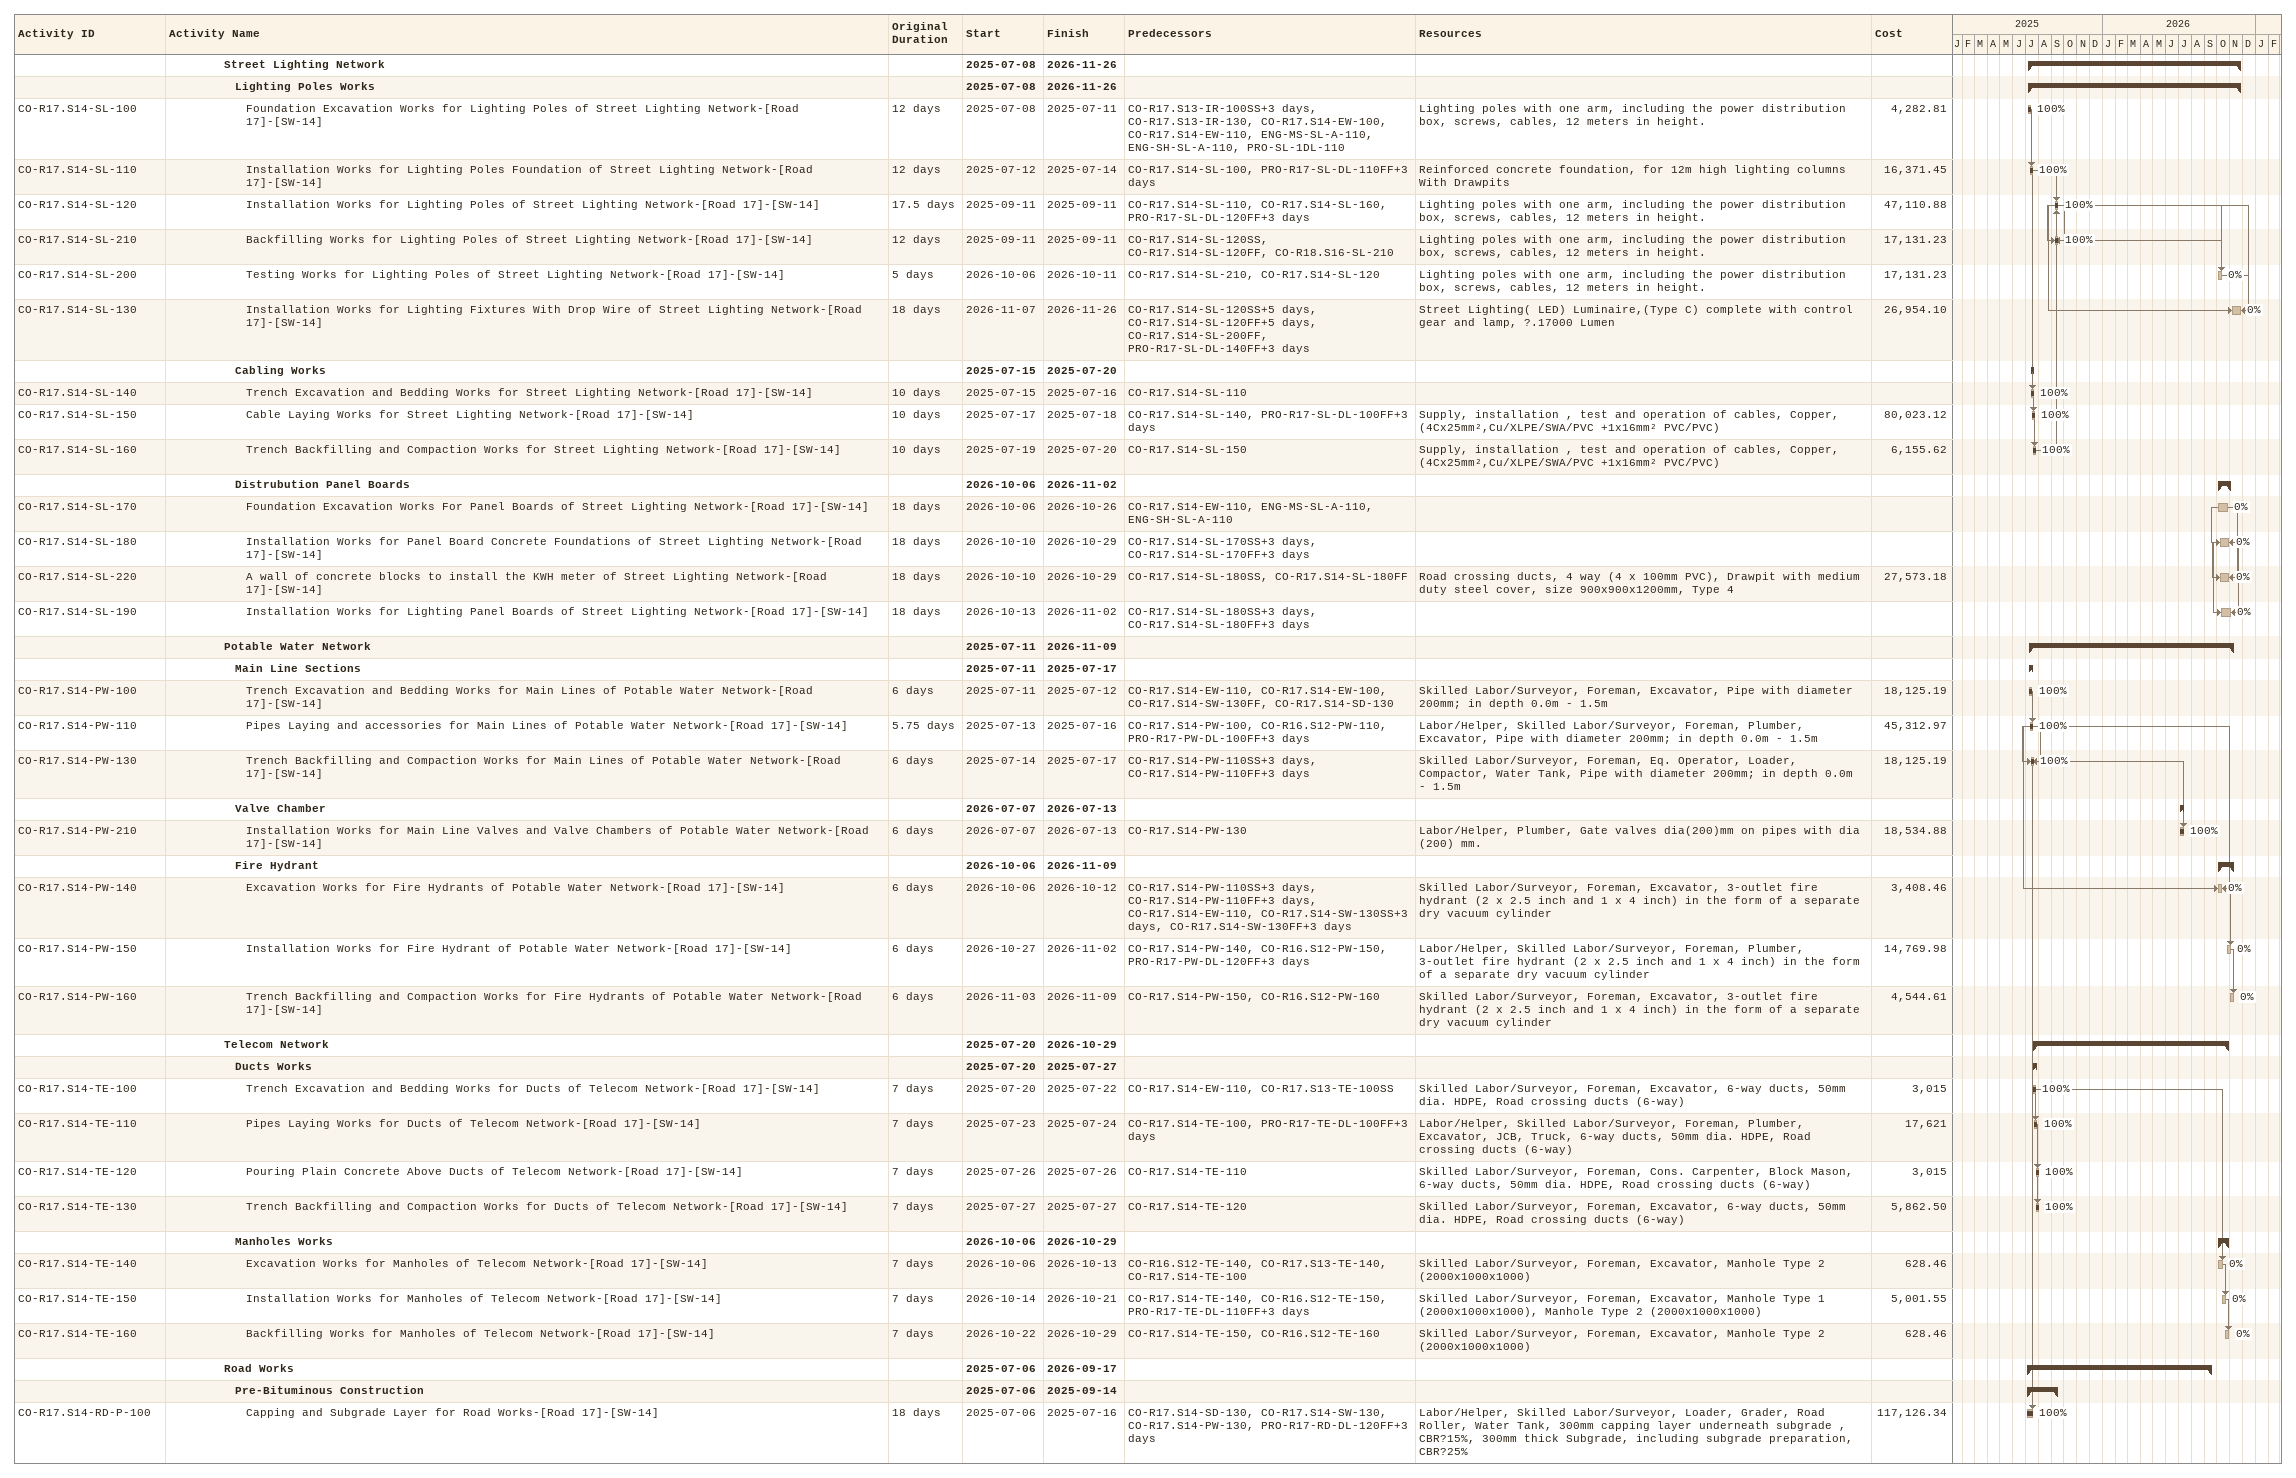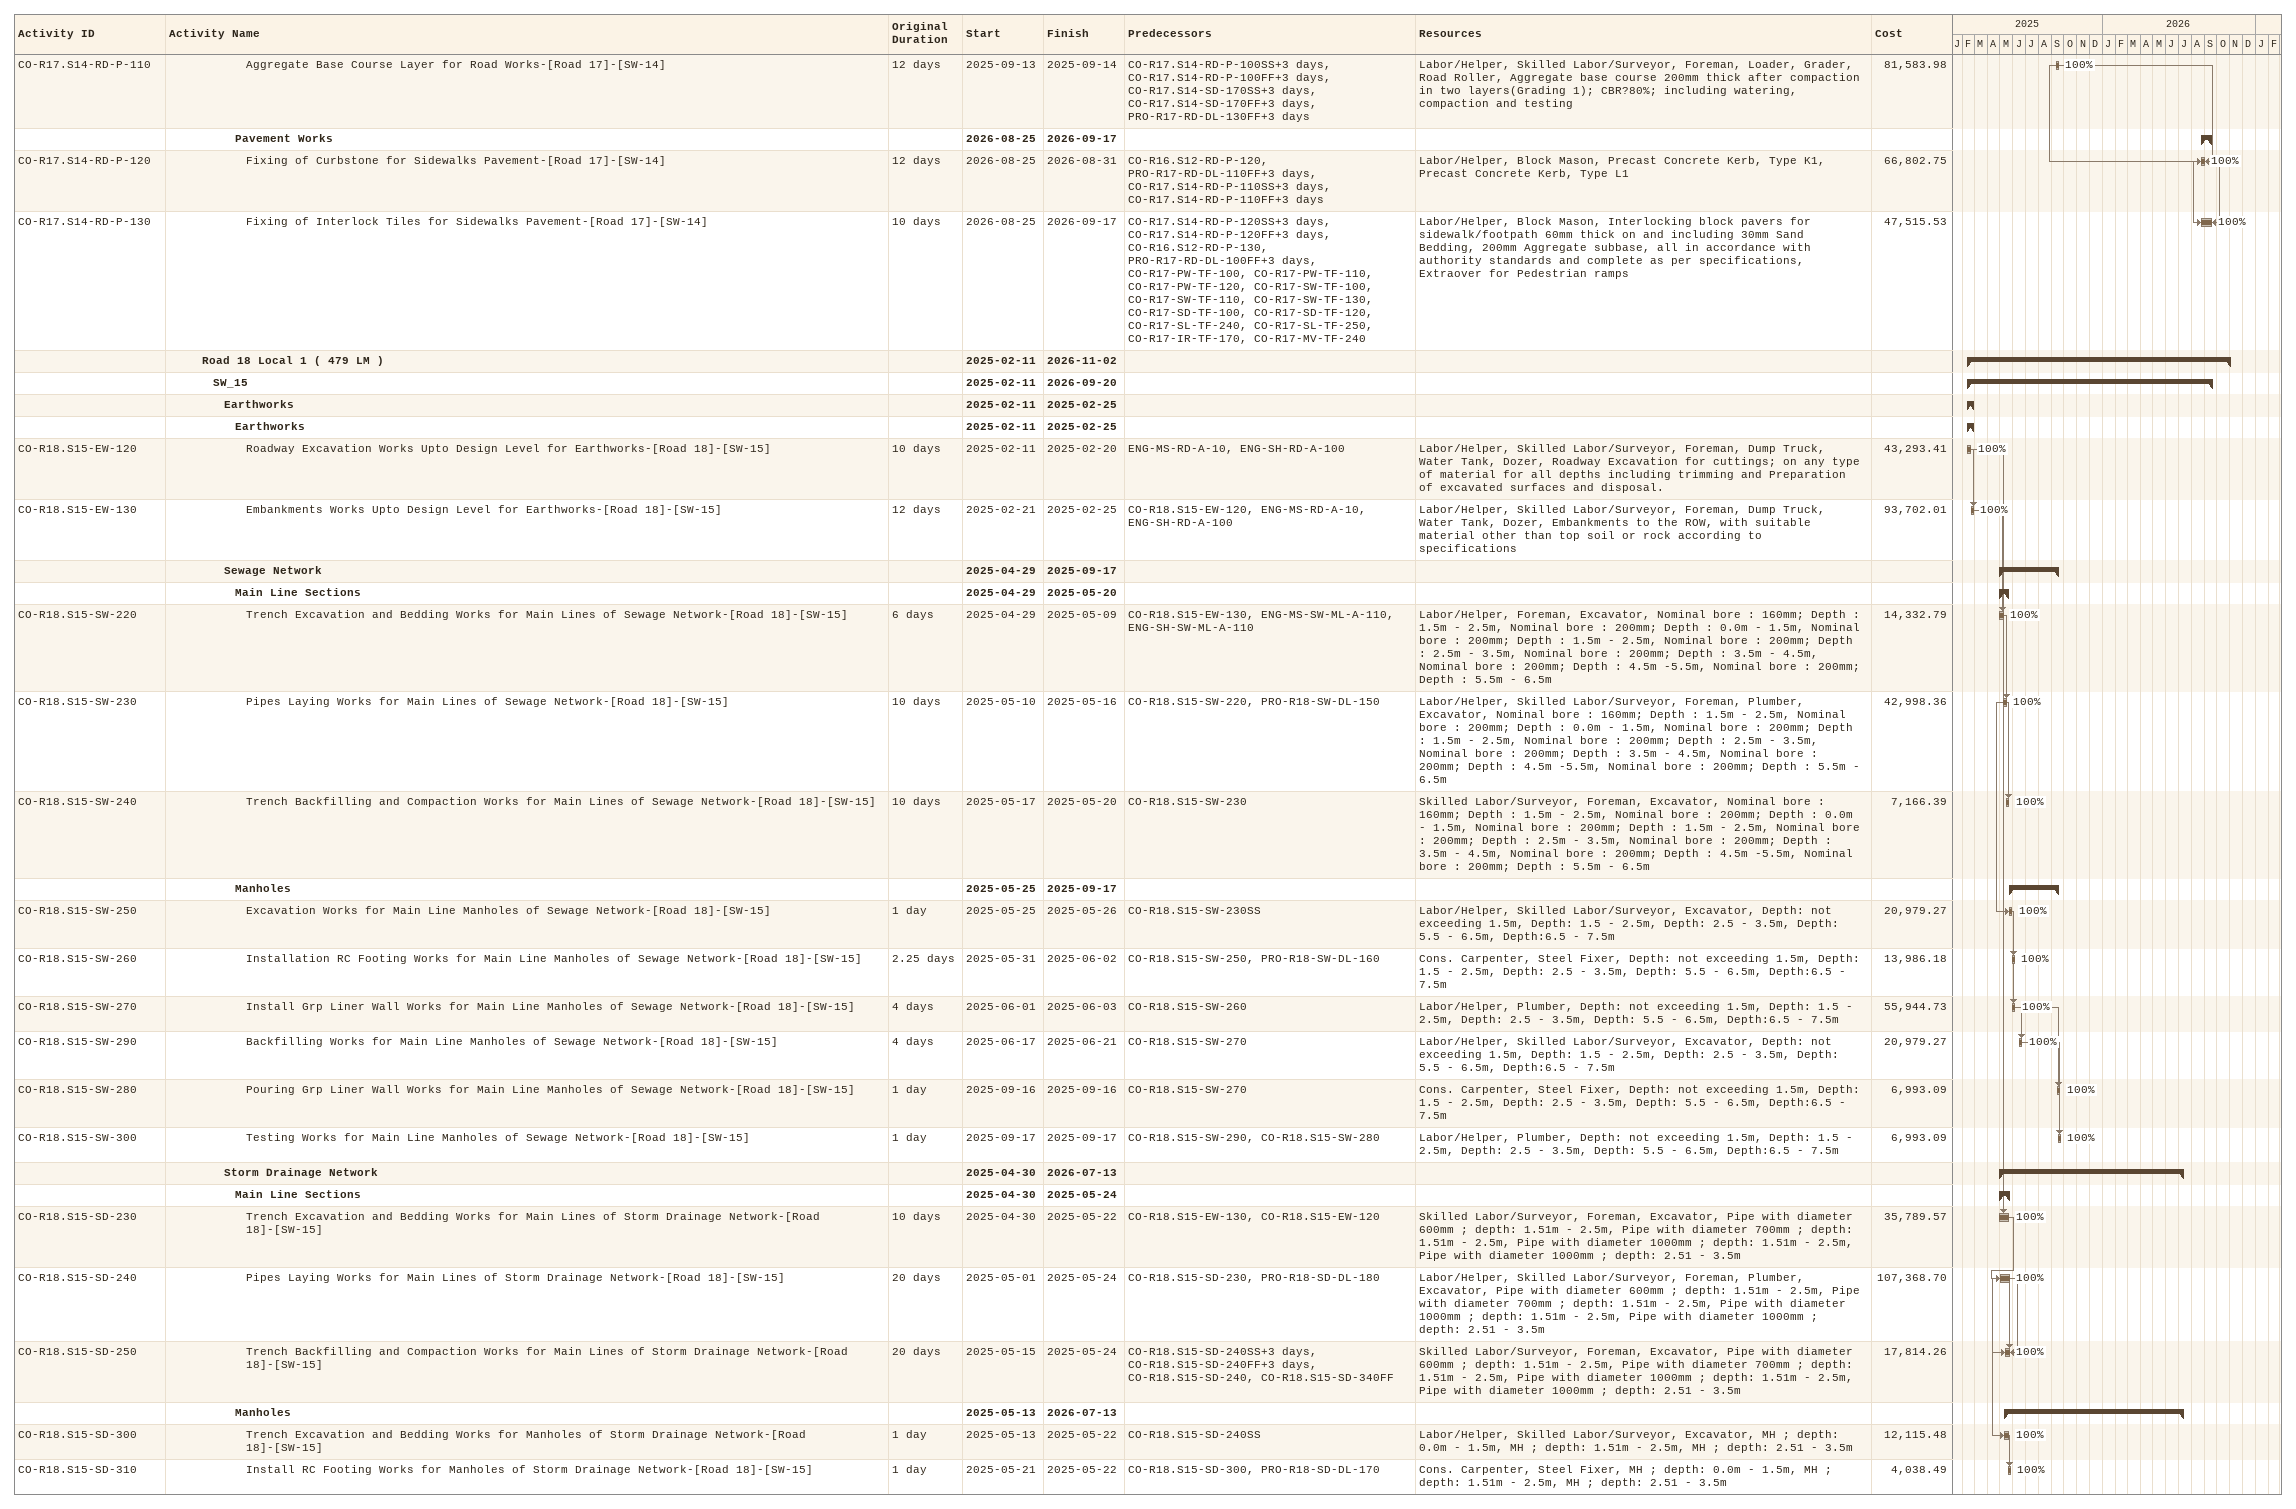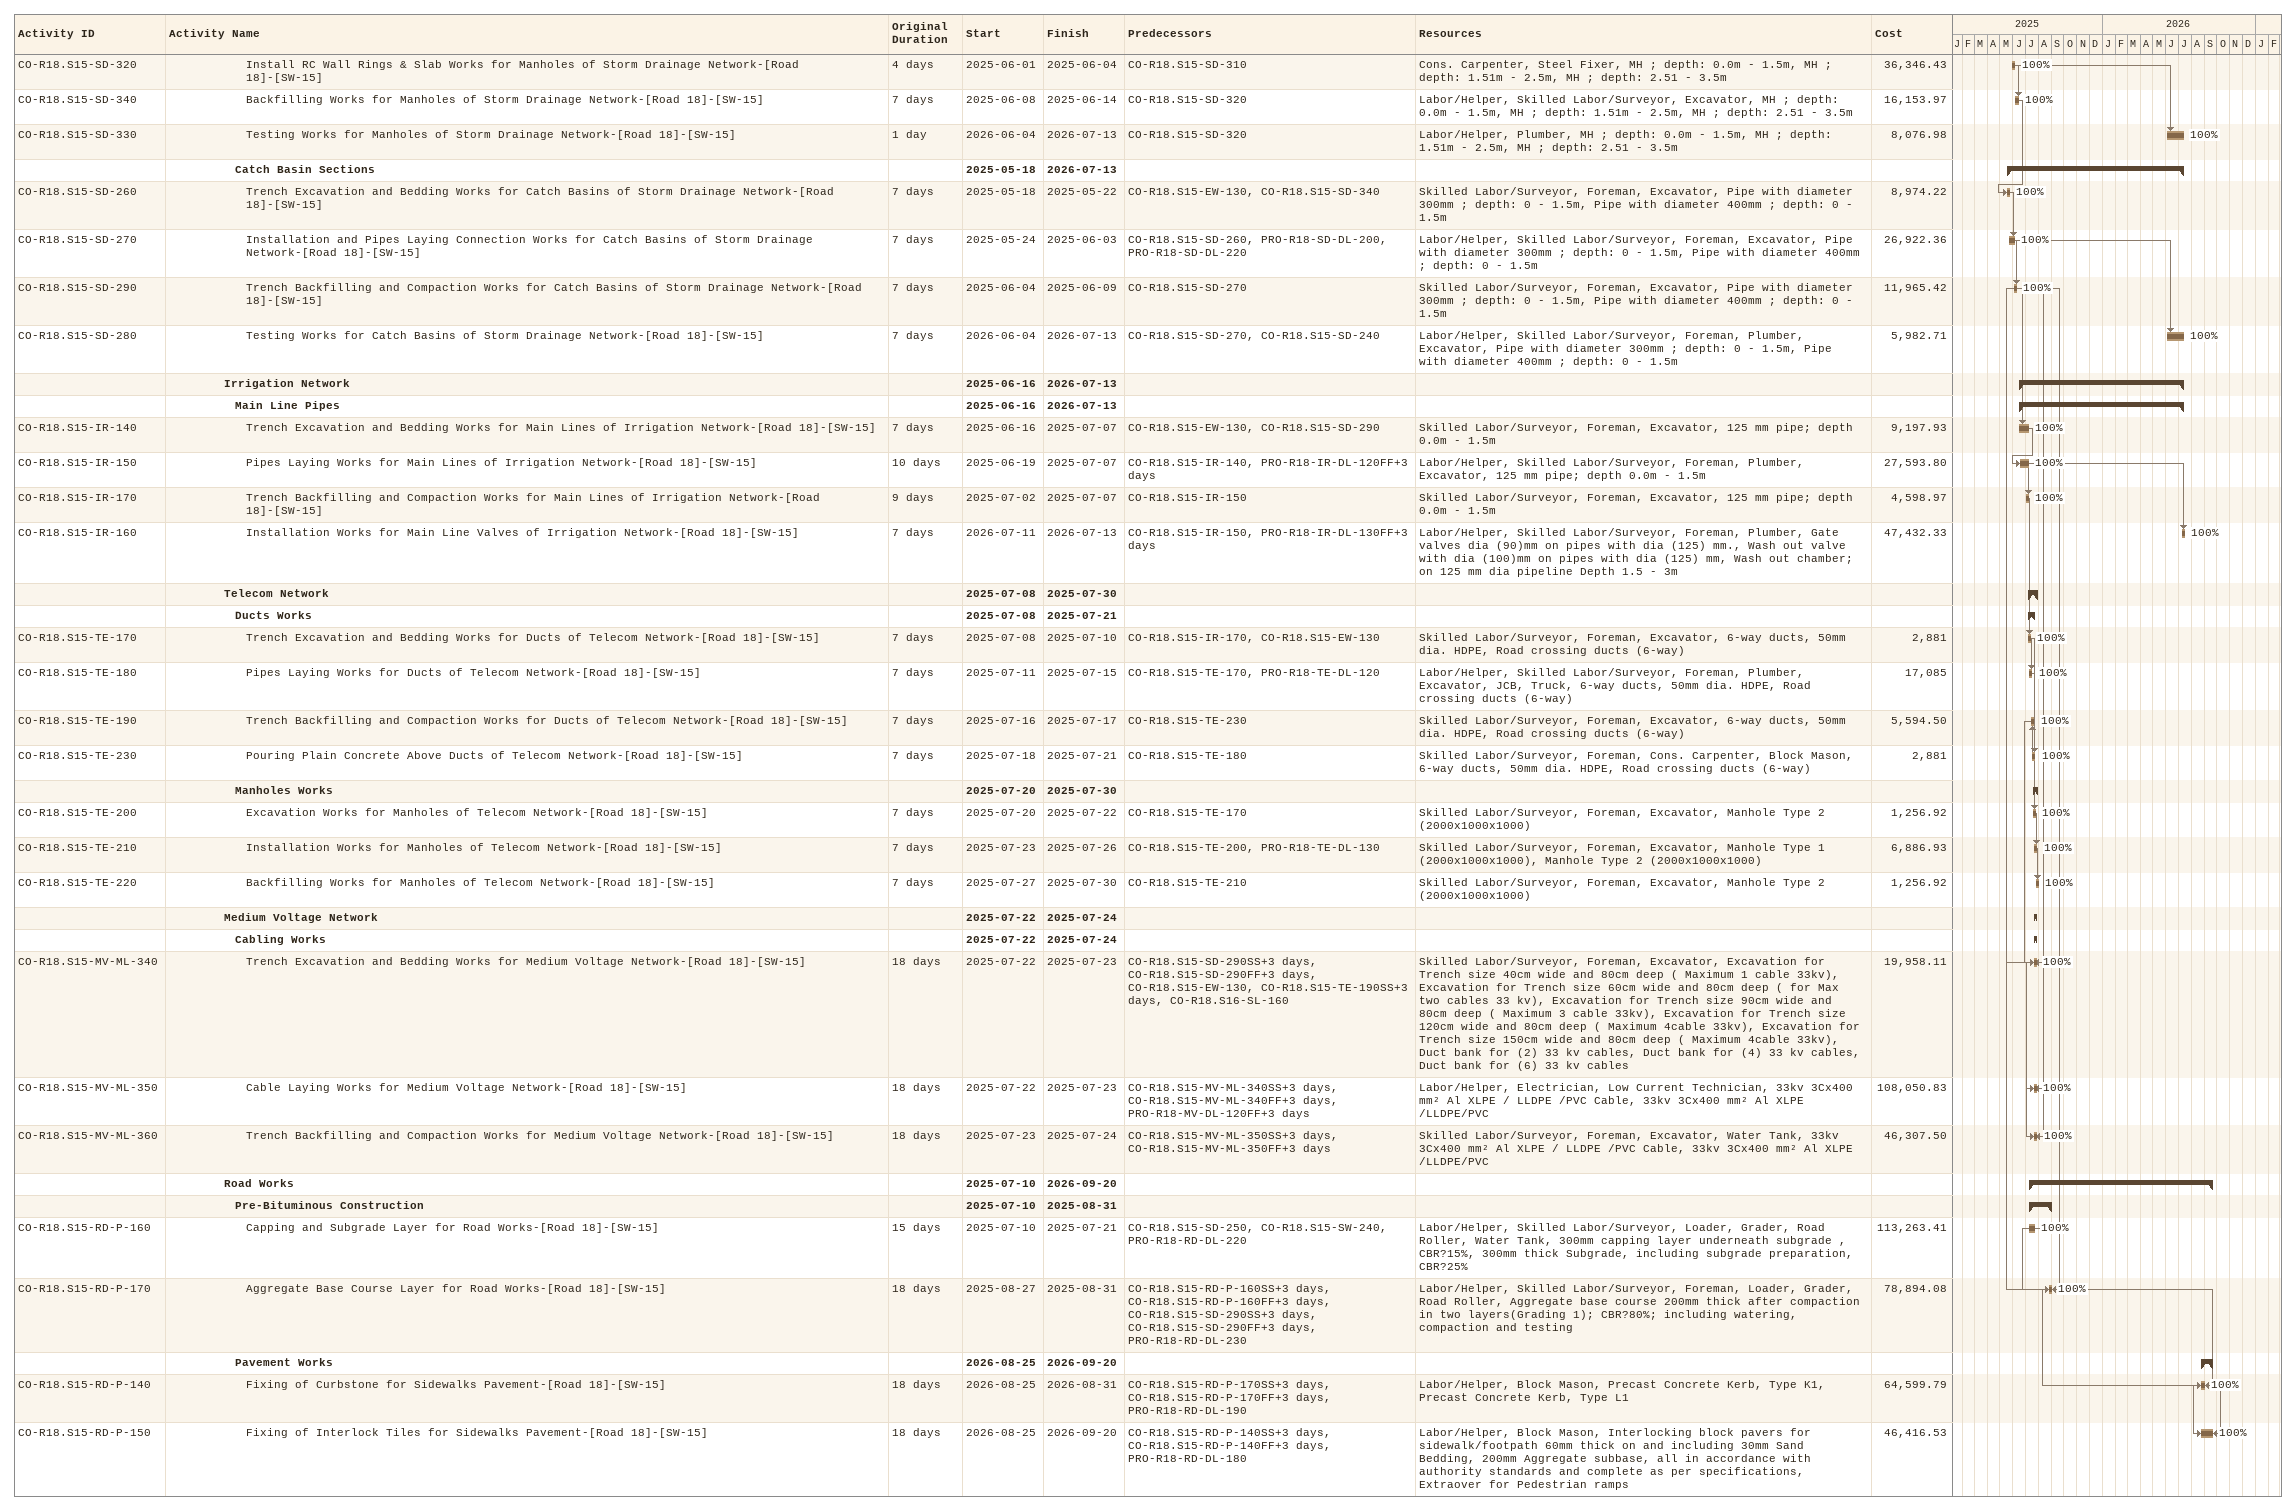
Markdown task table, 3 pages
| ID | Level | Task | Original duration | Start | Finish | Predecessors | Resources | % complete | Cost |
|---|---|---|---|---|---|---|---|---|---|
|  | 6 | **Street Lighting Network** |  | 2025-07-08 | 2026-11-26 |  |  |  |  |
|  | 7 | **Lighting Poles Works** |  | 2025-07-08 | 2026-11-26 |  |  |  |  |
| CO-R17.S14-SL-100 | 8 | Foundation Excavation Works for Lighting Poles of Street Lighting Network-[Road 17]-[SW-14] | 12d | 2025-07-08 | 2025-07-11 | CO-R17.S13-IR-100SS+3d, CO-R17.S13-IR-130, CO-R17.S14-EW-100, CO-R17.S14-EW-110, ENG-MS-SL-A-110, ENG-SH-SL-A-110, PRO-SL-1DL-110 | Lighting poles with one arm, including the power distribution box, screws, cables, 12 meters in height. | 100 | 4282.81 |
| CO-R17.S14-SL-110 | 8 | Installation Works for Lighting Poles Foundation of Street Lighting Network-[Road 17]-[SW-14] | 12d | 2025-07-12 | 2025-07-14 | CO-R17.S14-SL-100, PRO-R17-SL-DL-110FF+3d | Reinforced concrete foundation, for 12m high lighting columns With Drawpits | 100 | 16371.45 |
| CO-R17.S14-SL-120 | 8 | Installation Works for Lighting Poles of Street Lighting Network-[Road 17]-[SW-14] | 17.5d | 2025-09-11 | 2025-09-11 | CO-R17.S14-SL-110, CO-R17.S14-SL-160, PRO-R17-SL-DL-120FF+3d | Lighting poles with one arm, including the power distribution box, screws, cables, 12 meters in height. | 100 | 47110.88 |
| CO-R17.S14-SL-210 | 8 | Backfilling Works for Lighting Poles of Street Lighting Network-[Road 17]-[SW-14] | 12d | 2025-09-11 | 2025-09-11 | CO-R17.S14-SL-120SS, CO-R17.S14-SL-120FF, CO-R18.S16-SL-210 | Lighting poles with one arm, including the power distribution box, screws, cables, 12 meters in height. | 100 | 17131.23 |
| CO-R17.S14-SL-200 | 8 | Testing Works for Lighting Poles of Street Lighting Network-[Road 17]-[SW-14] | 5d | 2026-10-06 | 2026-10-11 | CO-R17.S14-SL-210, CO-R17.S14-SL-120 | Lighting poles with one arm, including the power distribution box, screws, cables, 12 meters in height. | 0 | 17131.23 |
| CO-R17.S14-SL-130 | 8 | Installation Works for Lighting Fixtures With Drop Wire of Street Lighting Network-[Road 17]-[SW-14] | 18d | 2026-11-07 | 2026-11-26 | CO-R17.S14-SL-120SS+5d, CO-R17.S14-SL-120FF+5d, CO-R17.S14-SL-200FF, PRO-R17-SL-DL-140FF+3d | Street Lighting( LED) Luminaire,(Type C) complete with control gear and lamp, ?.17000 Lumen | 0 | 26954.10 |
|  | 7 | **Cabling Works** |  | 2025-07-15 | 2025-07-20 |  |  |  |  |
| CO-R17.S14-SL-140 | 8 | Trench Excavation and Bedding Works for Street Lighting Network-[Road 17]-[SW-14] | 10d | 2025-07-15 | 2025-07-16 | CO-R17.S14-SL-110 |  | 100 |  |
| CO-R17.S14-SL-150 | 8 | Cable Laying Works for Street Lighting Network-[Road 17]-[SW-14] | 10d | 2025-07-17 | 2025-07-18 | CO-R17.S14-SL-140, PRO-R17-SL-DL-100FF+3d | Supply, installation , test and operation of cables, Copper, (4Cx25mm²,Cu/XLPE/SWA/PVC +1x16mm² PVC/PVC) | 100 | 80023.12 |
| CO-R17.S14-SL-160 | 8 | Trench Backfilling and Compaction Works for Street Lighting Network-[Road 17]-[SW-14] | 10d | 2025-07-19 | 2025-07-20 | CO-R17.S14-SL-150 | Supply, installation , test and operation of cables, Copper, (4Cx25mm²,Cu/XLPE/SWA/PVC +1x16mm² PVC/PVC) | 100 | 6155.62 |
|  | 7 | **Distrubution Panel Boards** |  | 2026-10-06 | 2026-11-02 |  |  |  |  |
| CO-R17.S14-SL-170 | 8 | Foundation Excavation Works For Panel Boards of Street Lighting Network-[Road 17]-[SW-14] | 18d | 2026-10-06 | 2026-10-26 | CO-R17.S14-EW-110, ENG-MS-SL-A-110, ENG-SH-SL-A-110 |  | 0 |  |
| CO-R17.S14-SL-180 | 8 | Installation Works for Panel Board Concrete Foundations of Street Lighting Network-[Road 17]-[SW-14] | 18d | 2026-10-10 | 2026-10-29 | CO-R17.S14-SL-170SS+3d, CO-R17.S14-SL-170FF+3d |  | 0 |  |
| CO-R17.S14-SL-220 | 8 | A wall of concrete blocks to install the KWH meter of Street Lighting Network-[Road 17]-[SW-14] | 18d | 2026-10-10 | 2026-10-29 | CO-R17.S14-SL-180SS, CO-R17.S14-SL-180FF | Road crossing ducts, 4 way (4 x 100mm PVC), Drawpit with medium duty steel cover, size 900x900x1200mm, Type 4 | 0 | 27573.18 |
| CO-R17.S14-SL-190 | 8 | Installation Works for Lighting Panel Boards of Street Lighting Network-[Road 17]-[SW-14] | 18d | 2026-10-13 | 2026-11-02 | CO-R17.S14-SL-180SS+3d, CO-R17.S14-SL-180FF+3d |  | 0 |  |
|  | 6 | **Potable Water Network** |  | 2025-07-11 | 2026-11-09 |  |  |  |  |
|  | 7 | **Main Line Sections** |  | 2025-07-11 | 2025-07-17 |  |  |  |  |
| CO-R17.S14-PW-100 | 8 | Trench Excavation and Bedding Works for Main Lines of Potable Water Network-[Road 17]-[SW-14] | 6d | 2025-07-11 | 2025-07-12 | CO-R17.S14-EW-110, CO-R17.S14-EW-100, CO-R17.S14-SW-130FF, CO-R17.S14-SD-130 | Skilled Labor/Surveyor, Foreman, Excavator, Pipe with diameter 200mm; in depth 0.0m - 1.5m | 100 | 18125.19 |
| CO-R17.S14-PW-110 | 8 | Pipes Laying and accessories for Main Lines of Potable Water Network-[Road 17]-[SW-14] | 5.75d | 2025-07-13 | 2025-07-16 | CO-R17.S14-PW-100, CO-R16.S12-PW-110, PRO-R17-PW-DL-100FF+3d | Labor/Helper, Skilled Labor/Surveyor, Foreman, Plumber, Excavator, Pipe with diameter 200mm; in depth 0.0m - 1.5m | 100 | 45312.97 |
| CO-R17.S14-PW-130 | 8 | Trench Backfilling and Compaction Works for Main Lines of Potable Water Network-[Road 17]-[SW-14] | 6d | 2025-07-14 | 2025-07-17 | CO-R17.S14-PW-110SS+3d, CO-R17.S14-PW-110FF+3d | Skilled Labor/Surveyor, Foreman, Eq. Operator, Loader, Compactor, Water Tank, Pipe with diameter 200mm; in depth 0.0m - 1.5m | 100 | 18125.19 |
|  | 7 | **Valve Chamber** |  | 2026-07-07 | 2026-07-13 |  |  |  |  |
| CO-R17.S14-PW-210 | 8 | Installation Works for Main Line Valves and Valve Chambers of Potable Water Network-[Road 17]-[SW-14] | 6d | 2026-07-07 | 2026-07-13 | CO-R17.S14-PW-130 | Labor/Helper, Plumber, Gate valves dia(200)mm on pipes with dia (200) mm. | 100 | 18534.88 |
|  | 7 | **Fire Hydrant** |  | 2026-10-06 | 2026-11-09 |  |  |  |  |
| CO-R17.S14-PW-140 | 8 | Excavation Works for Fire Hydrants of Potable Water Network-[Road 17]-[SW-14] | 6d | 2026-10-06 | 2026-10-12 | CO-R17.S14-PW-110SS+3d, CO-R17.S14-PW-110FF+3d, CO-R17.S14-EW-110, CO-R17.S14-SW-130SS+3d, CO-R17.S14-SW-130FF+3d | Skilled Labor/Surveyor, Foreman, Excavator, 3-outlet fire hydrant (2 x 2.5 inch and 1 x 4 inch) in the form of a separate dry vacuum cylinder | 0 | 3408.46 |
| CO-R17.S14-PW-150 | 8 | Installation Works for Fire Hydrant of Potable Water Network-[Road 17]-[SW-14] | 6d | 2026-10-27 | 2026-11-02 | CO-R17.S14-PW-140, CO-R16.S12-PW-150, PRO-R17-PW-DL-120FF+3d | Labor/Helper, Skilled Labor/Surveyor, Foreman, Plumber, 3-outlet fire hydrant (2 x 2.5 inch and 1 x 4 inch) in the form of a separate dry vacuum cylinder | 0 | 14769.98 |
| CO-R17.S14-PW-160 | 8 | Trench Backfilling and Compaction Works for Fire Hydrants of Potable Water Network-[Road 17]-[SW-14] | 6d | 2026-11-03 | 2026-11-09 | CO-R17.S14-PW-150, CO-R16.S12-PW-160 | Skilled Labor/Surveyor, Foreman, Excavator, 3-outlet fire hydrant (2 x 2.5 inch and 1 x 4 inch) in the form of a separate dry vacuum cylinder | 0 | 4544.61 |
|  | 6 | **Telecom Network** |  | 2025-07-20 | 2026-10-29 |  |  |  |  |
|  | 7 | **Ducts Works** |  | 2025-07-20 | 2025-07-27 |  |  |  |  |
| CO-R17.S14-TE-100 | 8 | Trench Excavation and Bedding Works for Ducts of Telecom Network-[Road 17]-[SW-14] | 7d | 2025-07-20 | 2025-07-22 | CO-R17.S14-EW-110, CO-R17.S13-TE-100SS | Skilled Labor/Surveyor, Foreman, Excavator, 6-way ducts, 50mm dia. HDPE, Road crossing ducts (6-way) | 100 | 3015 |
| CO-R17.S14-TE-110 | 8 | Pipes Laying Works for Ducts of Telecom Network-[Road 17]-[SW-14] | 7d | 2025-07-23 | 2025-07-24 | CO-R17.S14-TE-100, PRO-R17-TE-DL-100FF+3d | Labor/Helper, Skilled Labor/Surveyor, Foreman, Plumber, Excavator, JCB, Truck, 6-way ducts, 50mm dia. HDPE, Road crossing ducts (6-way) | 100 | 17621 |
| CO-R17.S14-TE-120 | 8 | Pouring Plain Concrete Above Ducts of Telecom Network-[Road 17]-[SW-14] | 7d | 2025-07-26 | 2025-07-26 | CO-R17.S14-TE-110 | Skilled Labor/Surveyor, Foreman, Cons. Carpenter, Block Mason, 6-way ducts, 50mm dia. HDPE, Road crossing ducts (6-way) | 100 | 3015 |
| CO-R17.S14-TE-130 | 8 | Trench Backfilling and Compaction Works for Ducts of Telecom Network-[Road 17]-[SW-14] | 7d | 2025-07-27 | 2025-07-27 | CO-R17.S14-TE-120 | Skilled Labor/Surveyor, Foreman, Excavator, 6-way ducts, 50mm dia. HDPE, Road crossing ducts (6-way) | 100 | 5862.50 |
|  | 7 | **Manholes Works** |  | 2026-10-06 | 2026-10-29 |  |  |  |  |
| CO-R17.S14-TE-140 | 8 | Excavation Works for Manholes of Telecom Network-[Road 17]-[SW-14] | 7d | 2026-10-06 | 2026-10-13 | CO-R16.S12-TE-140, CO-R17.S13-TE-140, CO-R17.S14-TE-100 | Skilled Labor/Surveyor, Foreman, Excavator, Manhole Type 2 (2000x1000x1000) | 0 | 628.46 |
| CO-R17.S14-TE-150 | 8 | Installation Works for Manholes of Telecom Network-[Road 17]-[SW-14] | 7d | 2026-10-14 | 2026-10-21 | CO-R17.S14-TE-140, CO-R16.S12-TE-150, PRO-R17-TE-DL-110FF+3d | Skilled Labor/Surveyor, Foreman, Excavator, Manhole Type 1 (2000x1000x1000), Manhole Type 2 (2000x1000x1000) | 0 | 5001.55 |
| CO-R17.S14-TE-160 | 8 | Backfilling Works for Manholes of Telecom Network-[Road 17]-[SW-14] | 7d | 2026-10-22 | 2026-10-29 | CO-R17.S14-TE-150, CO-R16.S12-TE-160 | Skilled Labor/Surveyor, Foreman, Excavator, Manhole Type 2 (2000x1000x1000) | 0 | 628.46 |
|  | 6 | **Road Works** |  | 2025-07-06 | 2026-09-17 |  |  |  |  |
|  | 7 | **Pre-Bituminous Construction** |  | 2025-07-06 | 2025-09-14 |  |  |  |  |
| CO-R17.S14-RD-P-100 | 8 | Capping and Subgrade Layer for Road Works-[Road 17]-[SW-14] | 18d | 2025-07-06 | 2025-07-16 | CO-R17.S14-SD-130, CO-R17.S14-SW-130, CO-R17.S14-PW-130, PRO-R17-RD-DL-120FF+3d | Labor/Helper, Skilled Labor/Surveyor, Loader, Grader, Road Roller, Water Tank, 300mm capping layer underneath subgrade , CBR?15%, 300mm thick Subgrade, including subgrade preparation, CBR?25% | 100 | 117126.34 |
| CO-R17.S14-RD-P-110 | 8 | Aggregate Base Course Layer for Road Works-[Road 17]-[SW-14] | 12d | 2025-09-13 | 2025-09-14 | CO-R17.S14-RD-P-100SS+3d, CO-R17.S14-RD-P-100FF+3d, CO-R17.S14-SD-170SS+3d, CO-R17.S14-SD-170FF+3d, PRO-R17-RD-DL-130FF+3d | Labor/Helper, Skilled Labor/Surveyor, Foreman, Loader, Grader, Road Roller, Aggregate base course 200mm thick after compaction in two layers(Grading 1); CBR?80%; including watering, compaction and testing | 100 | 81583.98 |
|  | 7 | **Pavement Works** |  | 2026-08-25 | 2026-09-17 |  |  |  |  |
| CO-R17.S14-RD-P-120 | 8 | Fixing of Curbstone for Sidewalks Pavement-[Road 17]-[SW-14] | 12d | 2026-08-25 | 2026-08-31 | CO-R16.S12-RD-P-120, PRO-R17-RD-DL-110FF+3d, CO-R17.S14-RD-P-110SS+3d, CO-R17.S14-RD-P-110FF+3d | Labor/Helper, Block Mason, Precast Concrete Kerb, Type K1, Precast Concrete Kerb, Type L1 | 100 | 66802.75 |
| CO-R17.S14-RD-P-130 | 8 | Fixing of Interlock Tiles for Sidewalks Pavement-[Road 17]-[SW-14] | 10d | 2026-08-25 | 2026-09-17 | CO-R17.S14-RD-P-120SS+3d, CO-R17.S14-RD-P-120FF+3d, CO-R16.S12-RD-P-130, PRO-R17-RD-DL-100FF+3d, CO-R17-PW-TF-100, CO-R17-PW-TF-110, CO-R17-PW-TF-120, CO-R17-SW-TF-100, CO-R17-SW-TF-110, CO-R17-SW-TF-130, CO-R17-SD-TF-100, CO-R17-SD-TF-120, CO-R17-SL-TF-240, CO-R17-SL-TF-250, CO-R17-IR-TF-170, CO-R17-MV-TF-240 | Labor/Helper, Block Mason, Interlocking block pavers for sidewalk/footpath 60mm thick on and including 30mm Sand Bedding, 200mm Aggregate subbase, all in accordance with authority standards and complete as per specifications, Extraover for Pedestrian ramps | 100 | 47515.53 |
|  | 4 | **Road 18 Local 1 ( 479 LM )** |  | 2025-02-11 | 2026-11-02 |  |  |  |  |
|  | 5 | **SW_15** |  | 2025-02-11 | 2026-09-20 |  |  |  |  |
|  | 6 | **Earthworks** |  | 2025-02-11 | 2025-02-25 |  |  |  |  |
|  | 7 | **Earthworks** |  | 2025-02-11 | 2025-02-25 |  |  |  |  |
| CO-R18.S15-EW-120 | 8 | Roadway Excavation Works Upto Design Level for Earthworks-[Road 18]-[SW-15] | 10d | 2025-02-11 | 2025-02-20 | ENG-MS-RD-A-10, ENG-SH-RD-A-100 | Labor/Helper, Skilled Labor/Surveyor, Foreman, Dump Truck, Water Tank, Dozer, Roadway Excavation for cuttings; on any type of material for all depths including trimming and Preparation of excavated surfaces and disposal. | 100 | 43293.41 |
| CO-R18.S15-EW-130 | 8 | Embankments Works Upto Design Level for Earthworks-[Road 18]-[SW-15] | 12d | 2025-02-21 | 2025-02-25 | CO-R18.S15-EW-120, ENG-MS-RD-A-10, ENG-SH-RD-A-100 | Labor/Helper, Skilled Labor/Surveyor, Foreman, Dump Truck, Water Tank, Dozer, Embankments to the ROW, with suitable material other than top soil or rock according to specifications | 100 | 93702.01 |
|  | 6 | **Sewage Network** |  | 2025-04-29 | 2025-09-17 |  |  |  |  |
|  | 7 | **Main Line Sections** |  | 2025-04-29 | 2025-05-20 |  |  |  |  |
| CO-R18.S15-SW-220 | 8 | Trench Excavation and Bedding Works for Main Lines of Sewage Network-[Road 18]-[SW-15] | 6d | 2025-04-29 | 2025-05-09 | CO-R18.S15-EW-130, ENG-MS-SW-ML-A-110, ENG-SH-SW-ML-A-110 | Labor/Helper, Foreman, Excavator, Nominal bore : 160mm; Depth : 1.5m - 2.5m, Nominal bore : 200mm; Depth : 0.0m - 1.5m, Nominal bore : 200mm; Depth : 1.5m - 2.5m, Nominal bore : 200mm; Depth : 2.5m - 3.5m, Nominal bore : 200mm; Depth : 3.5m - 4.5m, Nominal bore : 200mm; Depth : 4.5m -5.5m, Nominal bore : 200mm; Depth : 5.5m - 6.5m | 100 | 14332.79 |
| CO-R18.S15-SW-230 | 8 | Pipes Laying Works for Main Lines of Sewage Network-[Road 18]-[SW-15] | 10d | 2025-05-10 | 2025-05-16 | CO-R18.S15-SW-220, PRO-R18-SW-DL-150 | Labor/Helper, Skilled Labor/Surveyor, Foreman, Plumber, Excavator, Nominal bore : 160mm; Depth : 1.5m - 2.5m, Nominal bore : 200mm; Depth : 0.0m - 1.5m, Nominal bore : 200mm; Depth : 1.5m - 2.5m, Nominal bore : 200mm; Depth : 2.5m - 3.5m, Nominal bore : 200mm; Depth : 3.5m - 4.5m, Nominal bore : 200mm; Depth : 4.5m -5.5m, Nominal bore : 200mm; Depth : 5.5m - 6.5m | 100 | 42998.36 |
| CO-R18.S15-SW-240 | 8 | Trench Backfilling and Compaction Works for Main Lines of Sewage Network-[Road 18]-[SW-15] | 10d | 2025-05-17 | 2025-05-20 | CO-R18.S15-SW-230 | Skilled Labor/Surveyor, Foreman, Excavator, Nominal bore : 160mm; Depth : 1.5m - 2.5m, Nominal bore : 200mm; Depth : 0.0m - 1.5m, Nominal bore : 200mm; Depth : 1.5m - 2.5m, Nominal bore : 200mm; Depth : 2.5m - 3.5m, Nominal bore : 200mm; Depth : 3.5m - 4.5m, Nominal bore : 200mm; Depth : 4.5m -5.5m, Nominal bore : 200mm; Depth : 5.5m - 6.5m | 100 | 7166.39 |
|  | 7 | **Manholes** |  | 2025-05-25 | 2025-09-17 |  |  |  |  |
| CO-R18.S15-SW-250 | 8 | Excavation Works for Main Line Manholes of Sewage Network-[Road 18]-[SW-15] | 1d | 2025-05-25 | 2025-05-26 | CO-R18.S15-SW-230SS | Labor/Helper, Skilled Labor/Surveyor, Excavator, Depth: not exceeding 1.5m, Depth: 1.5 - 2.5m, Depth: 2.5 - 3.5m, Depth: 5.5 - 6.5m, Depth:6.5 - 7.5m | 100 | 20979.27 |
| CO-R18.S15-SW-260 | 8 | Installation RC Footing Works for Main Line Manholes of Sewage Network-[Road 18]-[SW-15] | 2.25d | 2025-05-31 | 2025-06-02 | CO-R18.S15-SW-250, PRO-R18-SW-DL-160 | Cons. Carpenter, Steel Fixer, Depth: not exceeding 1.5m, Depth: 1.5 - 2.5m, Depth: 2.5 - 3.5m, Depth: 5.5 - 6.5m, Depth:6.5 - 7.5m | 100 | 13986.18 |
| CO-R18.S15-SW-270 | 8 | Install Grp Liner Wall Works for Main Line Manholes of Sewage Network-[Road 18]-[SW-15] | 4d | 2025-06-01 | 2025-06-03 | CO-R18.S15-SW-260 | Labor/Helper, Plumber, Depth: not exceeding 1.5m, Depth: 1.5 - 2.5m, Depth: 2.5 - 3.5m, Depth: 5.5 - 6.5m, Depth:6.5 - 7.5m | 100 | 55944.73 |
| CO-R18.S15-SW-290 | 8 | Backfilling Works for Main Line Manholes of Sewage Network-[Road 18]-[SW-15] | 4d | 2025-06-17 | 2025-06-21 | CO-R18.S15-SW-270 | Labor/Helper, Skilled Labor/Surveyor, Excavator, Depth: not exceeding 1.5m, Depth: 1.5 - 2.5m, Depth: 2.5 - 3.5m, Depth: 5.5 - 6.5m, Depth:6.5 - 7.5m | 100 | 20979.27 |
| CO-R18.S15-SW-280 | 8 | Pouring Grp Liner Wall Works for Main Line Manholes of Sewage Network-[Road 18]-[SW-15] | 1d | 2025-09-16 | 2025-09-16 | CO-R18.S15-SW-270 | Cons. Carpenter, Steel Fixer, Depth: not exceeding 1.5m, Depth: 1.5 - 2.5m, Depth: 2.5 - 3.5m, Depth: 5.5 - 6.5m, Depth:6.5 - 7.5m | 100 | 6993.09 |
| CO-R18.S15-SW-300 | 8 | Testing Works for Main Line Manholes of Sewage Network-[Road 18]-[SW-15] | 1d | 2025-09-17 | 2025-09-17 | CO-R18.S15-SW-290, CO-R18.S15-SW-280 | Labor/Helper, Plumber, Depth: not exceeding 1.5m, Depth: 1.5 - 2.5m, Depth: 2.5 - 3.5m, Depth: 5.5 - 6.5m, Depth:6.5 - 7.5m | 100 | 6993.09 |
|  | 6 | **Storm Drainage Network** |  | 2025-04-30 | 2026-07-13 |  |  |  |  |
|  | 7 | **Main Line Sections** |  | 2025-04-30 | 2025-05-24 |  |  |  |  |
| CO-R18.S15-SD-230 | 8 | Trench Excavation and Bedding Works for Main Lines of Storm Drainage Network-[Road 18]-[SW-15] | 10d | 2025-04-30 | 2025-05-22 | CO-R18.S15-EW-130, CO-R18.S15-EW-120 | Skilled Labor/Surveyor, Foreman, Excavator, Pipe with diameter 600mm ; depth: 1.51m - 2.5m, Pipe with diameter 700mm ; depth: 1.51m - 2.5m, Pipe with diameter 1000mm ; depth: 1.51m - 2.5m, Pipe with diameter 1000mm ; depth: 2.51 - 3.5m | 100 | 35789.57 |
| CO-R18.S15-SD-240 | 8 | Pipes Laying Works for Main Lines of Storm Drainage Network-[Road 18]-[SW-15] | 20d | 2025-05-01 | 2025-05-24 | CO-R18.S15-SD-230, PRO-R18-SD-DL-180 | Labor/Helper, Skilled Labor/Surveyor, Foreman, Plumber, Excavator, Pipe with diameter 600mm ; depth: 1.51m - 2.5m, Pipe with diameter 700mm ; depth: 1.51m - 2.5m, Pipe with diameter 1000mm ; depth: 1.51m - 2.5m, Pipe with diameter 1000mm ; depth: 2.51 - 3.5m | 100 | 107368.70 |
| CO-R18.S15-SD-250 | 8 | Trench Backfilling and Compaction Works for Main Lines of Storm Drainage Network-[Road 18]-[SW-15] | 20d | 2025-05-15 | 2025-05-24 | CO-R18.S15-SD-240SS+3d, CO-R18.S15-SD-240FF+3d, CO-R18.S15-SD-240, CO-R18.S15-SD-340FF | Skilled Labor/Surveyor, Foreman, Excavator, Pipe with diameter 600mm ; depth: 1.51m - 2.5m, Pipe with diameter 700mm ; depth: 1.51m - 2.5m, Pipe with diameter 1000mm ; depth: 1.51m - 2.5m, Pipe with diameter 1000mm ; depth: 2.51 - 3.5m | 100 | 17814.26 |
|  | 7 | **Manholes** |  | 2025-05-13 | 2026-07-13 |  |  |  |  |
| CO-R18.S15-SD-300 | 8 | Trench Excavation and Bedding Works for Manholes of Storm Drainage Network-[Road 18]-[SW-15] | 1d | 2025-05-13 | 2025-05-22 | CO-R18.S15-SD-240SS | Labor/Helper, Skilled Labor/Surveyor, Excavator, MH ; depth: 0.0m - 1.5m, MH ; depth: 1.51m - 2.5m, MH ; depth: 2.51 - 3.5m | 100 | 12115.48 |
| CO-R18.S15-SD-310 | 8 | Install RC Footing Works for Manholes of Storm Drainage Network-[Road 18]-[SW-15] | 1d | 2025-05-21 | 2025-05-22 | CO-R18.S15-SD-300, PRO-R18-SD-DL-170 | Cons. Carpenter, Steel Fixer, MH ; depth: 0.0m - 1.5m, MH ; depth: 1.51m - 2.5m, MH ; depth: 2.51 - 3.5m | 100 | 4038.49 |
| CO-R18.S15-SD-320 | 8 | Install RC Wall Rings & Slab Works for Manholes of Storm Drainage Network-[Road 18]-[SW-15] | 4d | 2025-06-01 | 2025-06-04 | CO-R18.S15-SD-310 | Cons. Carpenter, Steel Fixer, MH ; depth: 0.0m - 1.5m, MH ; depth: 1.51m - 2.5m, MH ; depth: 2.51 - 3.5m | 100 | 36346.43 |
| CO-R18.S15-SD-340 | 8 | Backfilling Works for Manholes of Storm Drainage Network-[Road 18]-[SW-15] | 7d | 2025-06-08 | 2025-06-14 | CO-R18.S15-SD-320 | Labor/Helper, Skilled Labor/Surveyor, Excavator, MH ; depth: 0.0m - 1.5m, MH ; depth: 1.51m - 2.5m, MH ; depth: 2.51 - 3.5m | 100 | 16153.97 |
| CO-R18.S15-SD-330 | 8 | Testing Works for Manholes of Storm Drainage Network-[Road 18]-[SW-15] | 1d | 2026-06-04 | 2026-07-13 | CO-R18.S15-SD-320 | Labor/Helper, Plumber, MH ; depth: 0.0m - 1.5m, MH ; depth: 1.51m - 2.5m, MH ; depth: 2.51 - 3.5m | 100 | 8076.98 |
|  | 7 | **Catch Basin Sections** |  | 2025-05-18 | 2026-07-13 |  |  |  |  |
| CO-R18.S15-SD-260 | 8 | Trench Excavation and Bedding Works for Catch Basins of Storm Drainage Network-[Road 18]-[SW-15] | 7d | 2025-05-18 | 2025-05-22 | CO-R18.S15-EW-130, CO-R18.S15-SD-340 | Skilled Labor/Surveyor, Foreman, Excavator, Pipe with diameter 300mm ; depth: 0 - 1.5m, Pipe with diameter 400mm ; depth: 0 - 1.5m | 100 | 8974.22 |
| CO-R18.S15-SD-270 | 8 | Installation and Pipes Laying Connection Works for Catch Basins of Storm Drainage Network-[Road 18]-[SW-15] | 7d | 2025-05-24 | 2025-06-03 | CO-R18.S15-SD-260, PRO-R18-SD-DL-200, PRO-R18-SD-DL-220 | Labor/Helper, Skilled Labor/Surveyor, Foreman, Excavator, Pipe with diameter 300mm ; depth: 0 - 1.5m, Pipe with diameter 400mm ; depth: 0 - 1.5m | 100 | 26922.36 |
| CO-R18.S15-SD-290 | 8 | Trench Backfilling and Compaction Works for Catch Basins of Storm Drainage Network-[Road 18]-[SW-15] | 7d | 2025-06-04 | 2025-06-09 | CO-R18.S15-SD-270 | Skilled Labor/Surveyor, Foreman, Excavator, Pipe with diameter 300mm ; depth: 0 - 1.5m, Pipe with diameter 400mm ; depth: 0 - 1.5m | 100 | 11965.42 |
| CO-R18.S15-SD-280 | 8 | Testing Works for Catch Basins of Storm Drainage Network-[Road 18]-[SW-15] | 7d | 2026-06-04 | 2026-07-13 | CO-R18.S15-SD-270, CO-R18.S15-SD-240 | Labor/Helper, Skilled Labor/Surveyor, Foreman, Plumber, Excavator, Pipe with diameter 300mm ; depth: 0 - 1.5m, Pipe with diameter 400mm ; depth: 0 - 1.5m | 100 | 5982.71 |
|  | 6 | **Irrigation Network** |  | 2025-06-16 | 2026-07-13 |  |  |  |  |
|  | 7 | **Main Line Pipes** |  | 2025-06-16 | 2026-07-13 |  |  |  |  |
| CO-R18.S15-IR-140 | 8 | Trench Excavation and Bedding Works for Main Lines of Irrigation Network-[Road 18]-[SW-15] | 7d | 2025-06-16 | 2025-07-07 | CO-R18.S15-EW-130, CO-R18.S15-SD-290 | Skilled Labor/Surveyor, Foreman, Excavator, 125 mm pipe; depth 0.0m - 1.5m | 100 | 9197.93 |
| CO-R18.S15-IR-150 | 8 | Pipes Laying Works for Main Lines of Irrigation Network-[Road 18]-[SW-15] | 10d | 2025-06-19 | 2025-07-07 | CO-R18.S15-IR-140, PRO-R18-IR-DL-120FF+3d | Labor/Helper, Skilled Labor/Surveyor, Foreman, Plumber, Excavator, 125 mm pipe; depth 0.0m - 1.5m | 100 | 27593.80 |
| CO-R18.S15-IR-170 | 8 | Trench Backfilling and Compaction Works for Main Lines of Irrigation Network-[Road 18]-[SW-15] | 9d | 2025-07-02 | 2025-07-07 | CO-R18.S15-IR-150 | Skilled Labor/Surveyor, Foreman, Excavator, 125 mm pipe; depth 0.0m - 1.5m | 100 | 4598.97 |
| CO-R18.S15-IR-160 | 8 | Installation Works for Main Line Valves of Irrigation Network-[Road 18]-[SW-15] | 7d | 2026-07-11 | 2026-07-13 | CO-R18.S15-IR-150, PRO-R18-IR-DL-130FF+3d | Labor/Helper, Skilled Labor/Surveyor, Foreman, Plumber, Gate valves dia (90)mm on pipes with dia (125) mm., Wash out valve with dia (100)mm on pipes with dia (125) mm, Wash out chamber; on 125 mm dia pipeline Depth 1.5 - 3m | 100 | 47432.33 |
|  | 6 | **Telecom Network** |  | 2025-07-08 | 2025-07-30 |  |  |  |  |
|  | 7 | **Ducts Works** |  | 2025-07-08 | 2025-07-21 |  |  |  |  |
| CO-R18.S15-TE-170 | 8 | Trench Excavation and Bedding Works for Ducts of Telecom Network-[Road 18]-[SW-15] | 7d | 2025-07-08 | 2025-07-10 | CO-R18.S15-IR-170, CO-R18.S15-EW-130 | Skilled Labor/Surveyor, Foreman, Excavator, 6-way ducts, 50mm dia. HDPE, Road crossing ducts (6-way) | 100 | 2881 |
| CO-R18.S15-TE-180 | 8 | Pipes Laying Works for Ducts of Telecom Network-[Road 18]-[SW-15] | 7d | 2025-07-11 | 2025-07-15 | CO-R18.S15-TE-170, PRO-R18-TE-DL-120 | Labor/Helper, Skilled Labor/Surveyor, Foreman, Plumber, Excavator, JCB, Truck, 6-way ducts, 50mm dia. HDPE, Road crossing ducts (6-way) | 100 | 17085 |
| CO-R18.S15-TE-190 | 8 | Trench Backfilling and Compaction Works for Ducts of Telecom Network-[Road 18]-[SW-15] | 7d | 2025-07-16 | 2025-07-17 | CO-R18.S15-TE-230 | Skilled Labor/Surveyor, Foreman, Excavator, 6-way ducts, 50mm dia. HDPE, Road crossing ducts (6-way) | 100 | 5594.50 |
| CO-R18.S15-TE-230 | 8 | Pouring Plain Concrete Above Ducts of Telecom Network-[Road 18]-[SW-15] | 7d | 2025-07-18 | 2025-07-21 | CO-R18.S15-TE-180 | Skilled Labor/Surveyor, Foreman, Cons. Carpenter, Block Mason, 6-way ducts, 50mm dia. HDPE, Road crossing ducts (6-way) | 100 | 2881 |
|  | 7 | **Manholes Works** |  | 2025-07-20 | 2025-07-30 |  |  |  |  |
| CO-R18.S15-TE-200 | 8 | Excavation Works for Manholes of Telecom Network-[Road 18]-[SW-15] | 7d | 2025-07-20 | 2025-07-22 | CO-R18.S15-TE-170 | Skilled Labor/Surveyor, Foreman, Excavator, Manhole Type 2 (2000x1000x1000) | 100 | 1256.92 |
| CO-R18.S15-TE-210 | 8 | Installation Works for Manholes of Telecom Network-[Road 18]-[SW-15] | 7d | 2025-07-23 | 2025-07-26 | CO-R18.S15-TE-200, PRO-R18-TE-DL-130 | Skilled Labor/Surveyor, Foreman, Excavator, Manhole Type 1 (2000x1000x1000), Manhole Type 2 (2000x1000x1000) | 100 | 6886.93 |
| CO-R18.S15-TE-220 | 8 | Backfilling Works for Manholes of Telecom Network-[Road 18]-[SW-15] | 7d | 2025-07-27 | 2025-07-30 | CO-R18.S15-TE-210 | Skilled Labor/Surveyor, Foreman, Excavator, Manhole Type 2 (2000x1000x1000) | 100 | 1256.92 |
|  | 6 | **Medium Voltage Network** |  | 2025-07-22 | 2025-07-24 |  |  |  |  |
|  | 7 | **Cabling Works** |  | 2025-07-22 | 2025-07-24 |  |  |  |  |
| CO-R18.S15-MV-ML-340 | 8 | Trench Excavation and Bedding Works for Medium Voltage Network-[Road 18]-[SW-15] | 18d | 2025-07-22 | 2025-07-23 | CO-R18.S15-SD-290SS+3d, CO-R18.S15-SD-290FF+3d, CO-R18.S15-EW-130, CO-R18.S15-TE-190SS+3d, CO-R18.S16-SL-160 | Skilled Labor/Surveyor, Foreman, Excavator, Excavation for Trench size 40cm wide and 80cm deep ( Maximum 1 cable 33kv), Excavation for Trench size 60cm wide and 80cm deep ( for Max two cables 33 kv), Excavation for Trench size 90cm wide and 80cm deep ( Maximum 3 cable 33kv), Excavation for Trench size 120cm wide and 80cm deep ( Maximum 4cable 33kv), Excavation for Trench size 150cm wide and 80cm deep ( Maximum 4cable 33kv), Duct bank for (2) 33 kv cables, Duct bank for (4) 33 kv cables, Duct bank for (6) 33 kv cables | 100 | 19958.11 |
| CO-R18.S15-MV-ML-350 | 8 | Cable Laying Works for Medium Voltage Network-[Road 18]-[SW-15] | 18d | 2025-07-22 | 2025-07-23 | CO-R18.S15-MV-ML-340SS+3d, CO-R18.S15-MV-ML-340FF+3d, PRO-R18-MV-DL-120FF+3d | Labor/Helper, Electrician, Low Current Technician, 33kv 3Cx400 mm² Al XLPE / LLDPE /PVC Cable, 33kv 3Cx400 mm² Al XLPE /LLDPE/PVC | 100 | 108050.83 |
| CO-R18.S15-MV-ML-360 | 8 | Trench Backfilling and Compaction Works for Medium Voltage Network-[Road 18]-[SW-15] | 18d | 2025-07-23 | 2025-07-24 | CO-R18.S15-MV-ML-350SS+3d, CO-R18.S15-MV-ML-350FF+3d | Skilled Labor/Surveyor, Foreman, Excavator, Water Tank, 33kv 3Cx400 mm² Al XLPE / LLDPE /PVC Cable, 33kv 3Cx400 mm² Al XLPE /LLDPE/PVC | 100 | 46307.50 |
|  | 6 | **Road Works** |  | 2025-07-10 | 2026-09-20 |  |  |  |  |
|  | 7 | **Pre-Bituminous Construction** |  | 2025-07-10 | 2025-08-31 |  |  |  |  |
| CO-R18.S15-RD-P-160 | 8 | Capping and Subgrade Layer for Road Works-[Road 18]-[SW-15] | 15d | 2025-07-10 | 2025-07-21 | CO-R18.S15-SD-250, CO-R18.S15-SW-240, PRO-R18-RD-DL-220 | Labor/Helper, Skilled Labor/Surveyor, Loader, Grader, Road Roller, Water Tank, 300mm capping layer underneath subgrade , CBR?15%, 300mm thick Subgrade, including subgrade preparation, CBR?25% | 100 | 113263.41 |
| CO-R18.S15-RD-P-170 | 8 | Aggregate Base Course Layer for Road Works-[Road 18]-[SW-15] | 18d | 2025-08-27 | 2025-08-31 | CO-R18.S15-RD-P-160SS+3d, CO-R18.S15-RD-P-160FF+3d, CO-R18.S15-SD-290SS+3d, CO-R18.S15-SD-290FF+3d, PRO-R18-RD-DL-230 | Labor/Helper, Skilled Labor/Surveyor, Foreman, Loader, Grader, Road Roller, Aggregate base course 200mm thick after compaction in two layers(Grading 1); CBR?80%; including watering, compaction and testing | 100 | 78894.08 |
|  | 7 | **Pavement Works** |  | 2026-08-25 | 2026-09-20 |  |  |  |  |
| CO-R18.S15-RD-P-140 | 8 | Fixing of Curbstone for Sidewalks Pavement-[Road 18]-[SW-15] | 18d | 2026-08-25 | 2026-08-31 | CO-R18.S15-RD-P-170SS+3d, CO-R18.S15-RD-P-170FF+3d, PRO-R18-RD-DL-190 | Labor/Helper, Block Mason, Precast Concrete Kerb, Type K1, Precast Concrete Kerb, Type L1 | 100 | 64599.79 |
| CO-R18.S15-RD-P-150 | 8 | Fixing of Interlock Tiles for Sidewalks Pavement-[Road 18]-[SW-15] | 18d | 2026-08-25 | 2026-09-20 | CO-R18.S15-RD-P-140SS+3d, CO-R18.S15-RD-P-140FF+3d, PRO-R18-RD-DL-180 | Labor/Helper, Block Mason, Interlocking block pavers for sidewalk/footpath 60mm thick on and including 30mm Sand Bedding, 200mm Aggregate subbase, all in accordance with authority standards and complete as per specifications, Extraover for Pedestrian ramps | 100 | 46416.53 |
